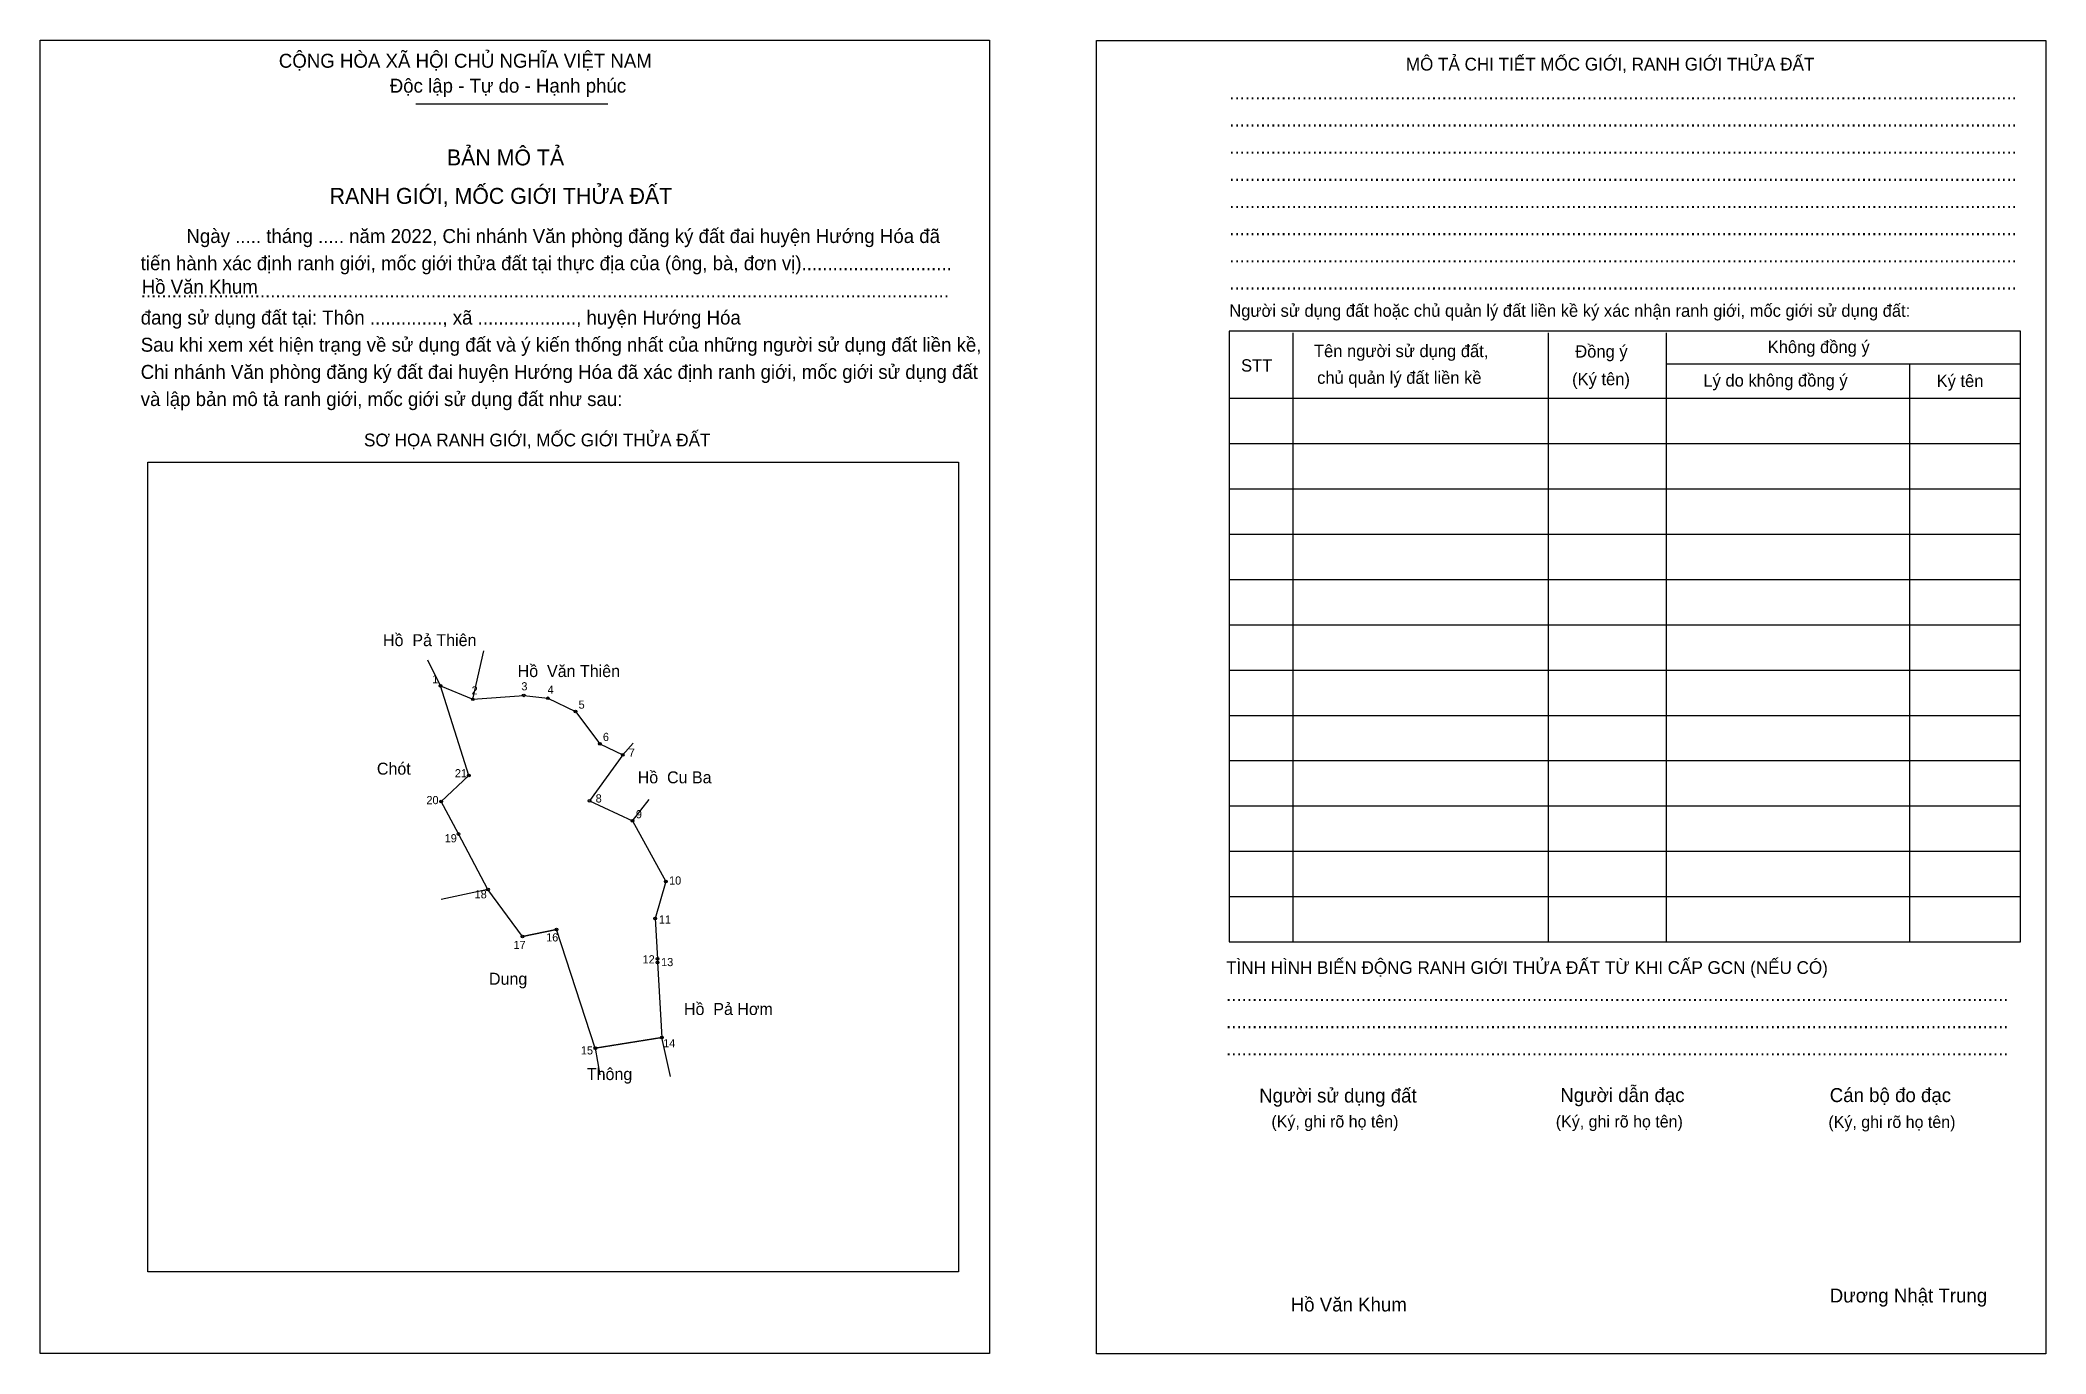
# Model space of a CAD drawing. Extents: x 548210 to 549014, y 1835743 to 1836270.
import ezdxf

# ---------------------------------------------------------------- set-up
doc = ezdxf.new("R2010")
doc.units = 0
for name, color, linetype in [('Level 1', 7, 'Continuous'), ('Level 10', 7, 'Continuous'), ('Level 11', 7, 'Continuous'), ('Level 12', 7, 'Continuous'), ('Level 2', 7, 'Continuous'), ('Level 25', 7, 'Continuous'), ('Level 27', 7, 'Continuous'), ('Level 55', 7, 'Continuous'), ('Level 6', 7, 'Continuous'), ('Level 9', 7, 'Continuous')]:
    doc.layers.add(name, color=color, linetype=linetype)

msp = doc.modelspace()

# ---------------------------------------------------------------- linework, layer by layer
at = {"layer": 'Level 1'}
for p, q in [((548210.13, 1836269.98), (548210.13, 1836269.98)), ((548633.61, 1836269.8), (548633.61, 1836269.8)), ((548360.74, 1836244.39), (548437.71, 1836244.39)), ((548712.29, 1836152.71), (548712.29, 1835908.54)), ((548814.67, 1836152.71), (548814.67, 1835908.54)), ((548862.05, 1836152.71), (548862.05, 1835908.54)), ((548862.05, 1836140.18), (549004.02, 1836140.18)), ((548959.54, 1836140.18), (548959.54, 1835908.54)), ((548686.87, 1836126.39), (549004.02, 1836126.39)), ((548686.87, 1836108.23), (549004.02, 1836108.23)), ((548253.36, 1836100.79), (548253.36, 1836100.79)), ((548686.87, 1836090.08), (549004.02, 1836090.08)), ((548686.87, 1836071.93), (549004.02, 1836071.93)), ((548686.87, 1836053.77), (549004.02, 1836053.77)), ((548686.87, 1836035.62), (549004.02, 1836035.62)), ((548686.87, 1836017.46), (549004.02, 1836017.46)), ((548686.87, 1835999.31), (549004.02, 1835999.31)), ((548686.87, 1835981.16), (549004.02, 1835981.16)), ((548686.87, 1835963), (549004.02, 1835963)), ((548686.87, 1835944.85), (549004.02, 1835944.85)), ((548686.87, 1835926.7), (549004.02, 1835926.7)), ((548578.31, 1835776.2), (548578.31, 1835776.2)), ((548590.76, 1835743.52), (548590.76, 1835743.52)), ((549014.24, 1835743.34), (549014.24, 1835743.34))]:
    msp.add_line(p, q, dxfattribs=at)
for points in [[(549004.02, 1836153.25), (548686.87, 1836153.25), (548686.87, 1835908.54), (549004.02, 1835908.54)], [(548253.36, 1836100.79), (548578.31, 1836100.79), (548578.31, 1835776.2), (548253.36, 1835776.2)]]:
    msp.add_lwpolyline(points, close=True, dxfattribs=at)
at = {"layer": 'Level 10'}
for p, q in [((548383.66, 1836005.74), (548388.04, 1836025.12)), ((548370.66, 1836011.11), (548365.63, 1836021.39)), ((548443.69, 1835983.47), (548447.87, 1835988.1)), ((548447.61, 1835957.02), (548454.34, 1835965.56)), ((548389.68, 1835929.51), (548370.92, 1835925.51)), ((548462.88, 1835854.5), (548459.4, 1835870.14))]:
    msp.add_line(p, q, dxfattribs=at)
msp.add_lwpolyline([(548382.05, 1835975.19), (548370.66, 1836011.11), (548383.66, 1836005.74), (548403.99, 1836007.32), (548413.69, 1836006.14), (548424.76, 1836000.8), (548434.57, 1835987.84), (548443.69, 1835983.47), (548430.4, 1835965.09), (548447.61, 1835957.02), (548461.01, 1835932.71), (548456.67, 1835917.86), (548457.59, 1835901.71), (548457.68, 1835900.2), (548459.4, 1835870.14), (548432.71, 1835865.88), (548417.15, 1835913.44), (548403.53, 1835910.66), (548389.68, 1835929.51), (548377.84, 1835951.75), (548370.92, 1835964.74)], close=True, dxfattribs=at)
at = {"layer": 'Level 11'}
for centre in [(548370.66, 1836011.11), (548383.66, 1836005.74), (548403.99, 1836007.32), (548413.69, 1836006.14), (548424.76, 1836000.8), (548434.57, 1835987.84), (548443.69, 1835983.47), (548382.05, 1835975.19), (548382.05, 1835975.19), (548370.92, 1835964.74), (548430.4, 1835965.09), (548377.84, 1835951.75), (548447.61, 1835957.02), (548389.68, 1835929.51), (548461.01, 1835932.71), (548456.67, 1835917.86), (548403.53, 1835910.66), (548417.15, 1835913.44), (548457.59, 1835901.71), (548457.68, 1835900.2), (548459.4, 1835870.14), (548432.71, 1835865.88)]:
    msp.add_circle(centre, 0.545, dxfattribs=at)
at = {"layer": 'Level 2'}
for points in [[(548210.14, 1836269.98), (548590.77, 1836269.98), (548590.77, 1835743.52), (548210.14, 1835743.52)], [(548633.61, 1836269.8), (549014.24, 1836269.8), (549014.24, 1835743.34), (548633.61, 1835743.34)]]:
    msp.add_lwpolyline(points, close=True, dxfattribs=at)
at = {"layer": 'Level 25'}
for p, q in [((548382.05, 1835975.19), (548370.92, 1835964.74)), ((548403.53, 1835910.66), (548417.15, 1835913.44)), ((548432.71, 1835865.88), (548459.4, 1835870.14))]:
    msp.add_line(p, q, dxfattribs=at)
at = {"layer": 'Level 27'}
msp.add_line((548432.71, 1835865.88), (548434.55, 1835855.14), dxfattribs=at)

# ---------------------------------------------------------------- texts
at = {"layer": 'Level 1'}
for s, height, p in [('CỘNG HÒA XÃ HỘI CHỦ NGHĨA VIỆT NAM', 5.591, (548305.83, 1836258.91)), ('MÔ TẢ CHI TIẾT MỐC GIỚI, RANH GIỚI THỬA ĐẤT', 5.1118, (548757.65, 1836257.8)), ('Độc lập - Tự do - Hạnh phúc', 5.591, (548350.3, 1836248.92)), ('........................................................................................................................................................', 5.59104, (548686.87, 1836246.2)), ('........................................................................................................................................................', 5.59104, (548686.87, 1836235.31)), ('BẢN MÔ TẢ', 6.39, (548373.22, 1836219.77)), ('........................................................................................................................................................', 5.59104, (548686.87, 1836224.42)), ('RANH GIỚI, MỐC GIỚI THỬA ĐẤT', 6.3904, (548326.22, 1836204.34)), ('........................................................................................................................................................', 5.59104, (548686.87, 1836213.52)), ('........................................................................................................................................................', 5.59104, (548686.87, 1836202.63)), ('Ngày ..... tháng ..... năm 2022, Chi nhánh Văn phòng đăng ký đất đai huyện Hướng Hóa đã', 5.591, (548268.79, 1836188.65)), ('........................................................................................................................................................', 5.59104, (548686.87, 1836191.74)), ('tiến hành xác định ranh giới, mốc giới thửa đất tại thực địa của (ông, bà, đơn vị).............................', 5.59104, (548250.46, 1836177.76)), ('........................................................................................................................................................', 5.59104, (548686.87, 1836180.85)), ('............................................................................................................................................................', 5.59104, (548250.46, 1836166.87)), ('........................................................................................................................................................', 5.59104, (548686.87, 1836169.96)), ('đang sử dụng đất tại: Thôn .............., xã ..................., huyện Hướng Hóa', 5.591, (548250.46, 1836155.98)), ('Người sử dụng đất hoặc chủ quản lý đất liền kề ký xác nhận ranh giới, mốc giới sử dụng đất:', 4.9526, (548686.87, 1836159.06)), ('Sau khi xem xét hiện trạng về sử dụng đất và ý kiến thống nhất của những người sử dụng đất liền kề,', 5.591, (548250.46, 1836145.08)), ('Tên người sử dụng đất,', 4.9526, (548720.82, 1836142.91)), ('Đồng ý', 4.953, (548825.57, 1836142.72)), ('Không đồng ý', 4.9526, (548902.72, 1836144.54)), ('Chi nhánh Văn phòng đăng ký đất đai huyện Hướng Hóa đã xác định ranh giới, mốc giới sử dụng đất', 5.591, (548250.46, 1836134.19)), ('STT', 4.953, (548691.59, 1836137.1)), ('chủ quản lý đất liền kề', 4.9526, (548722.09, 1836132.2)), ('(Ký tên)', 4.953, (548824.3, 1836131.65)), ('Lý do không đồng ý', 4.9526, (548876.94, 1836131.11)), ('Ký tên', 4.953, (548970.43, 1836130.92)), ('và lập bản mô tả ranh giới, mốc giới sử dụng đất như sau:', 5.591, (548250.46, 1836123.3)), ('SƠ HỌA RANH GIỚI, MỐC GIỚI THỬA ĐẤT', 5.1118, (548339.97, 1836107.13)), ('TÌNH HÌNH BIẾN ĐỘNG RANH GIỚI THỬA ĐẤT TỪ KHI CẤP GCN (NẾU CÓ)', 5.1118, (548685.6, 1835895.65)), ('.......................................................................................................................................................', 5.59104, (548685.6, 1835884.76)), ('.......................................................................................................................................................', 5.59104, (548685.6, 1835873.87)), ('.......................................................................................................................................................', 5.59104, (548685.6, 1835862.98)), ('Người sử dụng đất', 5.591, (548698.85, 1835844.1)), ('Người dẫn đạc', 5.591, (548819.58, 1835844.28)), ('Cán bộ đo đạc', 5.591, (548927.59, 1835844.28)), ('(Ký, ghi rõ họ tên)', 4.7926, (548703.76, 1835834.11)), ('(Ký, ghi rõ họ tên)', 4.7926, (548817.76, 1835834.11)), ('(Ký, ghi rõ họ tên)', 4.7926, (548927.05, 1835833.93)), ('Dương Nhật Trung', 5.591, (548927.59, 1835763.94))]:
    msp.add_text(s, height=height, dxfattribs=at).set_placement(p)
at = {"layer": 'Level 12'}
for s, p in [('Hồ  Pả Thiên', (548347.6, 1836027.05)), ('Hồ  Văn Thiên', (548401.59, 1836014.66)), ('Chót', (548345.15, 1835975.54)), ('Hồ  Cu Ba', (548449.71, 1835972.06)), ('Dung', (548390.08, 1835891.31)), ('Hồ  Pả Hơm', (548468.25, 1835879.19)), ('Thông', (548429.32, 1835853.11))]:
    msp.add_text(s, height=4.8, dxfattribs=at).set_placement(p)
at = {"layer": 'Level 55'}
for s, p in [('1', (548370.56, 1836011.11)), ('2', (548383.54, 1836005.74)), ('3', (548403.88, 1836007.32)), ('4', (548413.57, 1836006.14)), ('5', (548424.64, 1836000.8)), ('6', (548434.45, 1835987.84)), ('7', (548443.57, 1835983.47)), ('21', (548381.81, 1835975.19)), ('20', (548370.66, 1835964.74)), ('8', (548430.28, 1835965.09)), ('19', (548377.58, 1835951.75)), ('9', (548447.49, 1835957.02)), ('18', (548389.43, 1835929.51)), ('10', (548460.75, 1835932.71)), ('11', (548456.43, 1835917.86)), ('17', (548403.27, 1835910.66)), ('16', (548416.89, 1835913.44)), ('12', (548457.34, 1835901.71)), ('13', (548457.43, 1835900.2)), ('14', (548459.14, 1835870.14)), ('15', (548432.46, 1835865.88))]:
    msp.add_text(s, height=0.363, dxfattribs=at).set_placement(p)
at = {"layer": 'Level 6'}
for p in [(548250.84, 1836168.32), (548711.5, 1835760.34)]:
    msp.add_text('Hồ Văn Khum', height=5.5913, dxfattribs=at).set_placement(p)
at = {"layer": 'Level 9'}
for s, height, p in [('1', 3.27, (548367.29, 1836012.15)), ('2', 3.27, (548383.12, 1836007.69)), ('3', 3.27, (548403.06, 1836009.32)), ('4', 3.27, (548413.59, 1836007.99)), ('5', 3.27, (548426.01, 1836001.98)), ('6', 3.27, (548435.75, 1835989.02)), ('7', 3.27, (548446.11, 1835982.73)), ('21', 3.268, (548376.42, 1835974.47)), ('20', 3.268, (548365.01, 1835963.7)), ('8', 3.27, (548432.85, 1835964.37)), ('9', 3.27, (548448.99, 1835958.04)), ('19', 3.268, (548372.32, 1835948.41)), ('10', 3.268, (548462.29, 1835931.47)), ('10', 3.268, (548462.29, 1835931.47)), ('18', 3.268, (548384.33, 1835925.94)), ('11', 3.268, (548458.16, 1835915.81)), ('16', 3.268, (548413, 1835908.67)), ('17', 3.268, (548399.92, 1835905.64)), ('12', 3.268, (548451.66, 1835899.87)), ('13', 3.268, (548459.09, 1835898.78)), ('14', 3.268, (548459.9, 1835866.23)), ('15', 3.268, (548426.93, 1835863.37))]:
    msp.add_text(s, height=height, dxfattribs=at).set_placement(p)

doc.saveas('drawing.dxf')
